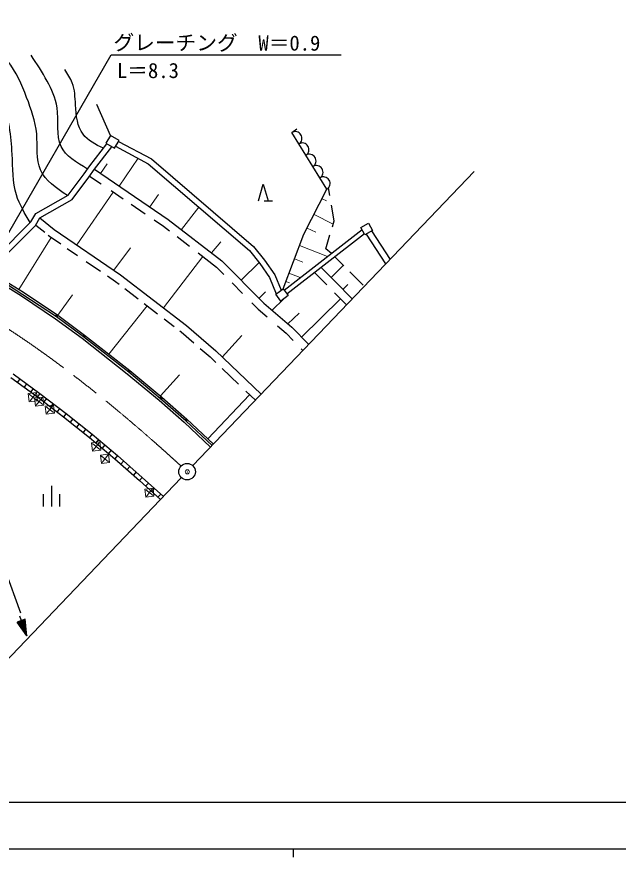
# Model space of a CAD drawing. Units: millimetres, scale not verified. Extents: x -55444348 to -54804348, y -162373295 to -162013295.
# Drawn here: x -55349726 to -55277089, y -162189295 to -162087722 of the extents above; entities that cross this region are included whole.
import ezdxf
from ezdxf.enums import TextEntityAlignment as Align

# ---------------------------------------------------------------- set-up
doc = ezdxf.new("R2010")
doc.units = ezdxf.units.MM
doc.header["$LTSCALE"] = 1000
doc.header["$PDMODE"] = 32
doc.header["$PDSIZE"] = 500
doc.linetypes.add('CHAIN', pattern=[18.5, 12, -1.5, 3.5, -1.5])
for name, color, linetype, lineweight in [('M-BGD', 7, 'Continuous', 25), ('M-BMK', 2, 'CHAIN', 13), ('M-BMK-ROW', 30, 'Continuous', 13), ('M-BMK-SRVR', 3, 'Continuous', 25), ('M-OTRS', 7, 'Continuous', 13), ('M-STR-STR3', 7, 'Continuous', 25), ('M-TTL-BAND', 7, 'Continuous', 25)]:
    doc.layers.add(name, color=color, linetype=linetype, lineweight=lineweight)
doc.styles.add('ＭＳ ゴシック', font='')
doc.styles.get('ＭＳ ゴシック').set_extended_font_data('MS Gothic')

msp = doc.modelspace()

# ---------------------------------------------------------------- linework, layer by layer
at = {"layer": 'M-BGD'}
for p, q in [((-55338407, -162102053), (-55340059, -162098308)), ((-55316516, -162101720), (-55315889, -162101270)), ((-55338407, -162102053), (-55338971, -162102998)), ((-55337378, -162102668), (-55338407, -162102053)), ((-55312265, -162108555), (-55316516, -162101720)), ((-55340914, -162105735), (-55338847, -162103072)), ((-55338971, -162102998), (-55337942, -162103612)), ((-55337942, -162103612), (-55337378, -162102668)), ((-55337801, -162103375), (-55333852, -162105474)), ((-55337441, -162102773), (-55333455, -162104892)), ((-55340353, -162106154), (-55338241, -162103434)), ((-55333455, -162104892), (-55321131, -162115467)), ((-55341599, -162106688), (-55340914, -162105735)), ((-55341034, -162107102), (-55340353, -162106154)), ((-55340353, -162106154), (-55331432, -162112202)), ((-55333852, -162105474), (-55321637, -162115955)), ((-55343516, -162109262), (-55341599, -162106688)), ((-55343043, -162109798), (-55341034, -162107102)), ((-55340937, -162106966), (-55339530, -162107920)), ((-55320554, -162109966), (-55319954, -162107966)), ((-55319954, -162107966), (-55319354, -162109966)), ((-55311918, -162109330), (-55312078, -162108395)), ((-55347442, -162111492), (-55343516, -162109262)), ((-55338340, -162108727), (-55336890, -162109710)), ((-55315041, -162114013), (-55312265, -162108555)), ((-55346935, -162112009), (-55343043, -162109798)), ((-55335918, -162110368), (-55334213, -162111524)), ((-55319854, -162109966), (-55318854, -162109966)), ((-55311393, -162112398), (-55311721, -162110482)), ((-55348047, -162112509), (-55347442, -162111492)), ((-55352811, -162117294), (-55348047, -162112509)), ((-55347490, -162112941), (-55346935, -162112009)), ((-55346935, -162112009), (-55345200, -162113419)), ((-55333118, -162112267), (-55332019, -162113012)), ((-55331432, -162112202), (-55324951, -162117216)), ((-55311606, -162113106), (-55311393, -162112398)), ((-55352198, -162117671), (-55347490, -162112941)), ((-55347438, -162112889), (-55346362, -162113763)), ((-55345200, -162113419), (-55337221, -162118904)), ((-55332019, -162113012), (-55331284, -162113580)), ((-55317440, -162120754), (-55308020, -162113439)), ((-55308164, -162113179), (-55307242, -162112667)), ((-55307679, -162114054), (-55308164, -162113179)), ((-55306756, -162113541), (-55307679, -162114054)), ((-55307242, -162112667), (-55306756, -162113541)), ((-55345936, -162114109), (-55345799, -162114220)), ((-55345799, -162114220), (-55344417, -162115171)), ((-55330373, -162114285), (-55328859, -162115457)), ((-55317568, -162120586), (-55315041, -162114013)), ((-55317106, -162121190), (-55307750, -162113926)), ((-55312404, -162115750), (-55311903, -162114089)), ((-55307538, -162113975), (-55305179, -162117596)), ((-55306880, -162113610), (-55304647, -162117039)), ((-55321131, -162115467), (-55319805, -162117129)), ((-55343628, -162115712), (-55342386, -162116566)), ((-55327826, -162116256), (-55325615, -162117966)), ((-55321637, -162115955), (-55320367, -162117548)), ((-55311734, -162116323), (-55312404, -162115750)), ((-55341337, -162117287), (-55339605, -162118478)), ((-55324951, -162117216), (-55319879, -162122343)), ((-55320367, -162117548), (-55319186, -162119249)), ((-55319805, -162117129), (-55318566, -162118914)), ((-55311336, -162116710), (-55310215, -162117830)), ((-55325615, -162117966), (-55324733, -162118858)), ((-55312300, -162120105), (-55313782, -162118610)), ((-55311238, -162119755), (-55312987, -162117992)), ((-55309493, -162118552), (-55307879, -162120164)), ((-55352711, -162119251), (-55349173, -162121441)), ((-55352448, -162118826), (-55348903, -162121021)), ((-55338793, -162119036), (-55337809, -162119713)), ((-55337221, -162118904), (-55329236, -162125035)), ((-55319186, -162119249), (-55318389, -162121214)), ((-55318566, -162118914), (-55317812, -162120773)), ((-55344944, -162123978), (-55351110, -162119952)), ((-55337809, -162119713), (-55337367, -162120052)), ((-55336690, -162120571), (-55335079, -162121809)), ((-55323722, -162119881), (-55322458, -162121158)), ((-55318447, -162121259), (-55317568, -162120586)), ((-55317568, -162120586), (-55316939, -162121409)), ((-55309207, -162121812), (-55311238, -162119755)), ((-55349173, -162121441), (-55345044, -162124207)), ((-55348903, -162121021), (-55344755, -162123798)), ((-55317818, -162122081), (-55318447, -162121259)), ((-55316939, -162121409), (-55317818, -162122081)), ((-55309898, -162122535), (-55311346, -162121069)), ((-55334333, -162122381), (-55332735, -162123608)), ((-55321352, -162122277), (-55320562, -162123075)), ((-55319879, -162122343), (-55316509, -162125246)), ((-55320562, -162123075), (-55319489, -162124000)), ((-55345044, -162124207), (-55341846, -162126582)), ((-55341664, -162126400), (-55344944, -162123978)), ((-55344755, -162123798), (-55341543, -162126184)), ((-55331915, -162124238), (-55330714, -162125160)), ((-55330053, -162125668), (-55329868, -162125810)), ((-55329236, -162125035), (-55325694, -162128099)), ((-55318245, -162125071), (-55317194, -162125976)), ((-55316509, -162125246), (-55314474, -162127326)), ((-55341846, -162126582), (-55336382, -162130869)), ((-55336212, -162130684), (-55341664, -162126400)), ((-55341543, -162126184), (-55336068, -162130480)), ((-55329868, -162125810), (-55328344, -162127129)), ((-55317194, -162125976), (-55316355, -162126834)), ((-55327574, -162127795), (-55326367, -162128839)), ((-55325694, -162128099), (-55320219, -162133341)), ((-55315365, -162127845), (-55315165, -162128050)), ((-55326367, -162128839), (-55325677, -162129499)), ((-55332356, -162133877), (-55336212, -162130684)), ((-55336068, -162130480), (-55332199, -162133691)), ((-55324915, -162130229), (-55322944, -162132116)), ((-55350461, -162131300), (-55347246, -162133648)), ((-55350176, -162130889), (-55346947, -162133248)), ((-55349362, -162131484), (-55349657, -162131887)), ((-55336382, -162130869), (-55332524, -162134072)), ((-55348559, -162132071), (-55348854, -162132474)), ((-55347755, -162132658), (-55348050, -162133061)), ((-55346951, -162133245), (-55347246, -162133648)), ((-55346943, -162133251), (-55347246, -162133648)), ((-55347246, -162133648), (-55344070, -162136077)), ((-55346947, -162133248), (-55343762, -162135683)), ((-55346149, -162133858), (-55346452, -162134256)), ((-55329319, -162136551), (-55332356, -162133877)), ((-55332199, -162133691), (-55329193, -162136336)), ((-55322064, -162132959), (-55320909, -162134064)), ((-55345354, -162134465), (-55345658, -162134863)), ((-55332524, -162134072), (-55329530, -162136706)), ((-55344560, -162135073), (-55344864, -162135470)), ((-55343766, -162135680), (-55344070, -162136077)), ((-55343758, -162135686), (-55344070, -162136077)), ((-55343762, -162135683), (-55340635, -162138183)), ((-55344070, -162136077), (-55340952, -162138570)), ((-55342978, -162136310), (-55343290, -162136700)), ((-55342199, -162136933), (-55342511, -162137324)), ((-55329530, -162136706), (-55326324, -162139732)), ((-55326142, -162139542), (-55329319, -162136551)), ((-55329193, -162136336), (-55325979, -162139371)), ((-55341419, -162137556), (-55341731, -162137947)), ((-55340640, -162138180), (-55340952, -162138570)), ((-55340630, -162138187), (-55340952, -162138570)), ((-55340952, -162138570), (-55337900, -162141134)), ((-55340635, -162138183), (-55337574, -162140754)), ((-55339867, -162138828), (-55340189, -162139211)), ((-55339104, -162139469), (-55339426, -162139852)), ((-55338341, -162140110), (-55338663, -162140493)), ((-55337578, -162140751), (-55337900, -162141134)), ((-55337570, -162140758), (-55337900, -162141134)), ((-55337574, -162140754), (-55334570, -162143394)), ((-55337900, -162141134), (-55334903, -162143767)), ((-55336821, -162141417), (-55337151, -162141792)), ((-55336071, -162142075), (-55336401, -162142450)), ((-55335322, -162142733), (-55335652, -162143109)), ((-55334573, -162143392), (-55334903, -162143767)), ((-55334567, -162143397), (-55334903, -162143767)), ((-55334903, -162143767), (-55332374, -162146066)), ((-55334570, -162143394), (-55332028, -162145704)), ((-55345532, -162144421), (-55345532, -162146921)), ((-55333827, -162144069), (-55334164, -162144439)), ((-55333088, -162144741), (-55333424, -162145111)), ((-55346532, -162145421), (-55346532, -162146921)), ((-55344532, -162146921), (-55344532, -162145421)), ((-55332349, -162145412), (-55332685, -162145783)), ((-55351189, -162154542), (-55349301, -162159752)), ((-55349416, -162160106), (-55348533, -162162524)), ((-55348710, -162160532), (-55349682, -162160887)), ((-55348533, -162162524), (-55349682, -162160887)), ((-55348707, -162160565), (-55349663, -162160914)), ((-55348702, -162160617), (-55349634, -162160957)), ((-55348698, -162160668), (-55349604, -162160999)), ((-55348693, -162160720), (-55349574, -162161041)), ((-55348689, -162160771), (-55349544, -162161084)), ((-55348684, -162160823), (-55349515, -162161126)), ((-55348679, -162160874), (-55349485, -162161168)), ((-55348675, -162160926), (-55349455, -162161211)), ((-55348670, -162160978), (-55349425, -162161253)), ((-55348666, -162161029), (-55349396, -162161296)), ((-55348661, -162161081), (-55349366, -162161338)), ((-55348657, -162161132), (-55349336, -162161380)), ((-55348652, -162161184), (-55349306, -162161423)), ((-55348647, -162161235), (-55349277, -162161465)), ((-55348643, -162161287), (-55349247, -162161507)), ((-55348533, -162162524), (-55348710, -162160532)), ((-55348638, -162161339), (-55349217, -162161550)), ((-55348634, -162161390), (-55349188, -162161592)), ((-55348629, -162161442), (-55349158, -162161635)), ((-55348625, -162161493), (-55349128, -162161677)), ((-55348620, -162161545), (-55349098, -162161719)), ((-55348616, -162161596), (-55349069, -162161762)), ((-55348611, -162161648), (-55349039, -162161804)), ((-55348606, -162161699), (-55349009, -162161846)), ((-55348602, -162161751), (-55348979, -162161889)), ((-55348597, -162161803), (-55348950, -162161931)), ((-55348593, -162161854), (-55348920, -162161974)), ((-55348588, -162161906), (-55348890, -162162016)), ((-55348584, -162161957), (-55348860, -162162058)), ((-55348579, -162162009), (-55348831, -162162101)), ((-55348575, -162162060), (-55348801, -162162143)), ((-55348570, -162162112), (-55348771, -162162185)), ((-55348565, -162162164), (-55348742, -162162228)), ((-55348561, -162162215), (-55348712, -162162270)), ((-55348556, -162162267), (-55348682, -162162313)), ((-55348552, -162162318), (-55348652, -162162355)), ((-55348547, -162162370), (-55348623, -162162397)), ((-55348543, -162162421), (-55348593, -162162440)), ((-55348538, -162162473), (-55348563, -162162482))]:
    msp.add_line(p, q, dxfattribs=at)
at = {"layer": 'M-BGD', "lineweight": 13}
for p, q in [((-55335073, -162104825), (-55337351, -162108189)), ((-55339607, -162106660), (-55338803, -162105474)), ((-55338084, -162108900), (-55342483, -162115287)), ((-55333678, -162110679), (-55332604, -162109197)), ((-55312853, -162109711), (-55312308, -162109969)), ((-55327748, -162110711), (-55329849, -162113426)), ((-55311510, -162112787), (-55313814, -162111602)), ((-55314663, -162113270), (-55313603, -162113770)), ((-55345571, -162114377), (-55349465, -162120672)), ((-55326208, -162116243), (-55325077, -162114924)), ((-55312191, -162116677), (-55315564, -162115374)), ((-55338021, -162118353), (-55336009, -162115630)), ((-55327241, -162116708), (-55332011, -162122903)), ((-55320466, -162117423), (-55322631, -162119562)), ((-55316185, -162116990), (-55315172, -162117375)), ((-55310287, -162117759), (-55311763, -162119226)), ((-55315501, -162119247), (-55316852, -162118723)), ((-55317234, -162119718), (-55316770, -162119889)), ((-55310338, -162120667), (-55309761, -162120059)), ((-55344785, -162123778), (-55343018, -162121334)), ((-55320473, -162121743), (-55319702, -162120972)), ((-55333996, -162122640), (-55338594, -162128498)), ((-55318902, -162123186), (-55317484, -162121825)), ((-55310617, -162121807), (-55315343, -162126438)), ((-55316996, -162124827), (-55315624, -162123532)), ((-55324905, -162128854), (-55322530, -162126241)), ((-55332365, -162133553), (-55330060, -162130988)), ((-55321608, -162133395), (-55326655, -162138733))]:
    msp.add_line(p, q, dxfattribs=at)
at = {"layer": 'M-BGD'}
for centre, radius, start, end in [((-55316091, -162102404), 805, 301.8847, 121.8847), ((-55315241, -162103771), 805, 301.8847, 121.8847), ((-55314390, -162105138), 805, 301.8847, 121.8847), ((-55313540, -162106505), 805, 301.8847, 121.8847), ((-55312690, -162107872), 805, 301.8847, 121.8847), ((-55344944, -162123978), 150, 323.55897, 146.86215), ((-55341664, -162126400), 150, 321.83905, 143.55897), ((-55336212, -162130684), 150, 320.36943, 141.83905), ((-55332356, -162133877), 150, 318.63937, 140.36943), ((-55329319, -162136551), 150, 316.73191, 138.63937)]:
    msp.add_arc(centre, radius, start, end, dxfattribs=at)
for points, knots in [([(-55348115, -162112577), (-55348764, -162111496), (-55349412, -162110414), (-55349772, -162109252), (-55350252, -162107700), (-55350217, -162106005), (-55350290, -162104316), (-55350386, -162102111), (-55350667, -162099916), (-55351581, -162097964), (-55352532, -162095931), (-55354168, -162094161), (-55356099, -162092949), (-55358261, -162091592), (-55360793, -162090933), (-55363320, -162090713), (-55365895, -162090488), (-55368466, -162090718), (-55371010, -162091146), (-55372897, -162091463), (-55374768, -162091889), (-55376660, -162091989), (-55378884, -162092105), (-55381136, -162091769), (-55383343, -162091318), (-55385523, -162090871), (-55387659, -162090312), (-55389759, -162089621), (-55391795, -162088951), (-55393798, -162088157), (-55395746, -162087255), (-55396809, -162086763), (-55397855, -162086239), (-55398902, -162085715)], [0, 0, 0, 0, 1, 1, 1, 2, 2, 2, 3, 3, 3, 4, 4, 4, 5, 5, 5, 6, 6, 6, 7, 7, 7, 8, 8, 8, 9, 9, 9, 10, 10, 10, 11, 11, 11, 11]), ([(-55343621, -162109322), (-55344968, -162108418), (-55346314, -162107515), (-55346868, -162106233), (-55347410, -162104977), (-55347193, -162103358), (-55347326, -162101869), (-55347465, -162100322), (-55347983, -162098915), (-55348541, -162097476), (-55349146, -162095913), (-55349798, -162094314), (-55350831, -162093089), (-55352394, -162091234), (-55354827, -162090239), (-55357261, -162089243)], [0, 0, 0, 0, 1, 1, 1, 2, 2, 2, 3, 3, 3, 4, 4, 4, 5, 5, 5, 5]), ([(-55341193, -162106124), (-55342508, -162105338), (-55343822, -162104552), (-55344369, -162103388), (-55344983, -162102079), (-55344629, -162100292), (-55344860, -162098704), (-55345029, -162097548), (-55345508, -162096497), (-55346058, -162095493), (-55346650, -162094413), (-55347326, -162093387), (-55348001, -162092361)], [0, 0, 0, 0, 1, 1, 1, 2, 2, 2, 3, 3, 3, 4, 4, 4, 4]), ([(-55339270, -162103617), (-55340212, -162103147), (-55341154, -162102676), (-55341724, -162101926), (-55342427, -162101000), (-55342561, -162099648), (-55342636, -162098363), (-55342690, -162097427), (-55342713, -162096528), (-55343022, -162095713), (-55343237, -162095144), (-55343591, -162094616), (-55343946, -162094088)], [0, 0, 0, 0, 1, 1, 1, 2, 2, 2, 3, 3, 3, 4, 4, 4, 4])]:
    msp.add_open_spline(points, degree=3, knots=knots, dxfattribs=at)
at = {"layer": 'M-BMK'}
msp.add_open_spline([(-55329889, -162142016), (-55330044, -162141876), (-55330200, -162141736), (-55330355, -162141595), (-55330530, -162141436), (-55330703, -162141277), (-55330877, -162141118), (-55331051, -162140959), (-55331225, -162140800), (-55331400, -162140642), (-55331601, -162140461), (-55331802, -162140281), (-55332003, -162140102), (-55332204, -162139922), (-55332406, -162139742), (-55332608, -162139563), (-55332810, -162139384), (-55333012, -162139206), (-55333215, -162139028), (-55334552, -162137852), (-55335905, -162136693), (-55337272, -162135552), (-55339330, -162133834), (-55341422, -162132158), (-55343559, -162130539), (-55345590, -162128999), (-55347661, -162127511), (-55349783, -162126099), (-55351873, -162124708), (-55354012, -162123391), (-55356163, -162122094), (-55357493, -162121292), (-55358828, -162120498), (-55360187, -162119747), (-55362405, -162118520), (-55364685, -162117407), (-55366984, -162116336), (-55368828, -162115476), (-55370684, -162114644), (-55372564, -162113867), (-55374796, -162112945), (-55377062, -162112102), (-55379351, -162111331), (-55381334, -162110663), (-55383334, -162110048), (-55385347, -162109481), (-55387657, -162108830), (-55389986, -162108242), (-55392330, -162107726), (-55394607, -162107225), (-55396899, -162106791), (-55399202, -162106421), (-55401526, -162106048), (-55403860, -162105740), (-55406203, -162105525), (-55407945, -162105365), (-55409691, -162105256), (-55411438, -162105174), (-55411729, -162105160), (-55412020, -162105147), (-55412311, -162105135), (-55412603, -162105123), (-55412894, -162105111), (-55413185, -162105100), (-55413476, -162105089), (-55413768, -162105078), (-55414059, -162105069), (-55414504, -162105054), (-55414949, -162105042), (-55415394, -162105031), (-55415839, -162105020), (-55416284, -162105010), (-55416729, -162105003), (-55417152, -162104995), (-55417576, -162104990), (-55417999, -162104985)], degree=3, knots=[0, 0, 0, 0, 1, 1, 1, 2, 2, 2, 3, 3, 3, 4, 4, 4, 5, 5, 5, 6, 6, 6, 7, 7, 7, 8, 8, 8, 9, 9, 9, 10, 10, 10, 11, 11, 11, 12, 12, 12, 13, 13, 13, 14, 14, 14, 15, 15, 15, 16, 16, 16, 17, 17, 17, 18, 18, 18, 19, 19, 19, 20, 20, 20, 21, 21, 21, 22, 22, 22, 23, 23, 23, 24, 24, 24, 25, 25, 25, 25], dxfattribs=at)
at = {"layer": 'M-BMK-ROW'}
for p, q in [((-55347343, -162133134), (-55348336, -162133251)), ((-55348336, -162133251), (-55348219, -162134244)), ((-55348225, -162133339), (-55347337, -162134040)), ((-55347430, -162133245), (-55348131, -162134133)), ((-55346593, -162133678), (-55347586, -162133794)), ((-55347586, -162133794), (-55347470, -162134788)), ((-55347475, -162133882), (-55346587, -162134583)), ((-55346681, -162133789), (-55347382, -162134677)), ((-55347226, -162134128), (-55347343, -162133134)), ((-55346476, -162134671), (-55346593, -162133678)), ((-55348219, -162134244), (-55347226, -162134128)), ((-55347470, -162134788), (-55346476, -162134671)), ((-55345299, -162134647), (-55346292, -162134764)), ((-55346292, -162134764), (-55346175, -162135757)), ((-55346181, -162134851), (-55345293, -162135553)), ((-55345386, -162134758), (-55346088, -162135646)), ((-55345182, -162135640), (-55345299, -162134647)), ((-55346175, -162135757), (-55345182, -162135640)), ((-55339709, -162139104), (-55340702, -162139220)), ((-55340702, -162139220), (-55340586, -162140213)), ((-55340591, -162139308), (-55339703, -162140009)), ((-55339797, -162139215), (-55340498, -162140102)), ((-55339592, -162140097), (-55339709, -162139104)), ((-55340586, -162140213), (-55339592, -162140097)), ((-55338640, -162140588), (-55339633, -162140705)), ((-55339633, -162140705), (-55339517, -162141698)), ((-55339522, -162140792), (-55338634, -162141494)), ((-55338728, -162140699), (-55339429, -162141587)), ((-55338523, -162141581), (-55338640, -162140588)), ((-55339517, -162141698), (-55338523, -162141581)), ((-55333276, -162144681), (-55334270, -162144798)), ((-55334270, -162144798), (-55334153, -162145791)), ((-55334159, -162144885), (-55333271, -162145586)), ((-55333364, -162144792), (-55334065, -162145680)), ((-55333160, -162145674), (-55333276, -162144681)), ((-55334153, -162145791), (-55333160, -162145674))]:
    msp.add_line(p, q, dxfattribs=at)
at = {"layer": 'M-BMK-SRVR'}
for p, q in [((-55294492, -162106408), (-55328461, -162141969)), ((-55329883, -162143458), (-55362113, -162177200))]:
    msp.add_line(p, q, dxfattribs=at)
msp.add_circle((-55329158, -162142699), 1000, dxfattribs=at)
at = {"layer": 'M-OTRS', "color": 6}
msp.add_point((-55329135, -162142721), dxfattribs=at)
at = {"layer": 'M-STR-STR3'}
for p, q in [((-55353607, -162118797), (-55338320, -162092318)), ((-55338320, -162092318), (-55310558, -162092318)), ((-55419658, -162182634), (-54918595, -162182634))]:
    msp.add_line(p, q, dxfattribs=at)
at = {"layer": 'M-TTL-BAND'}
for p, q in [((-55444348, -162188295), (-54905348, -162188295)), ((-55316348, -162188295), (-55316348, -162189295))]:
    msp.add_line(p, q, dxfattribs=at)

# ---------------------------------------------------------------- texts
at = {"layer": 'M-STR-STR3', "style": 'ＭＳ ゴシック'}
for s, rotation, p in [('グレーチング\u3000W＝0.9', 359.823, (-55338052, -162090824)), ('L＝8.3', 0.079, (-55337634, -162094218))]:
    msp.add_text(s, height=1833, rotation=rotation, dxfattribs=at).set_placement(p, align=Align.MIDDLE_LEFT)

doc.saveas('drawing.dxf')
